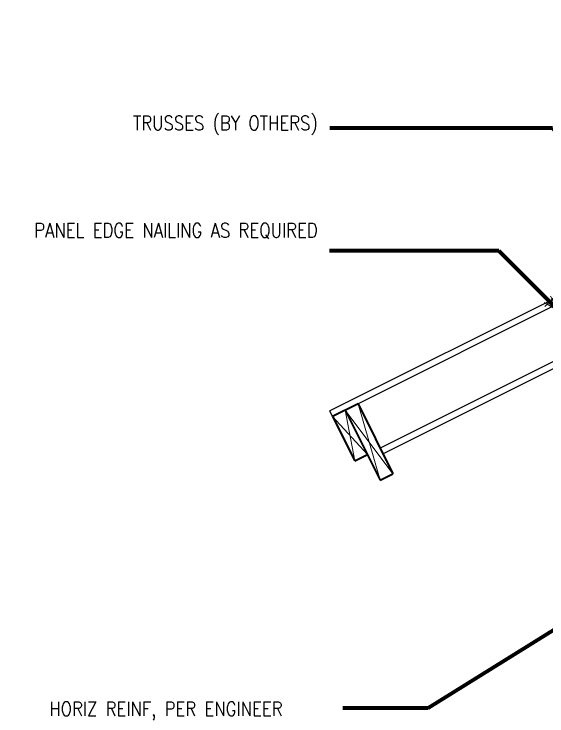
# Model space of a CAD drawing. Header units: inches. Extents: x -29 to 62, y -26 to 141.
# Drawn here: x -28.74 to 8.79, y 88.06 to 137.48 of the extents above; entities that cross this region are included whole.
import ezdxf

# ---------------------------------------------------------------- set-up
doc = ezdxf.new("R2010")
doc.units = ezdxf.units.IN
doc.header["$MEASUREMENT"] = 0
for name, color, linetype, lineweight in [('A2 Hatch', 8, 'Continuous', 9), ('A4 medium', 7, 'Continuous', 35), ('DIM', 3, 'Continuous', 13)]:
    doc.layers.add(name, color=color, linetype=linetype, lineweight=lineweight)
doc.styles.add('ARCTEXT', font='arctext.shx', dxfattribs={"width": 0.85})
doc.styles.add('RomanC', font='romanc.shx', dxfattribs={"width": 0.85, "height": 5})
doc.dimstyles.new('ARCTEXT1-4', dxfattribs={"dimtxt": 4, "dimasz": 2, "dimexe": 2, "dimexo": 2, "dimgap": 2, "dimtad": 1, "dimdec": 4, "dimzin": 3, "dimdsep": 46, "dimlunit": 4, "dimtxsty": 'ARCTEXT', "dimblk": 'ARCHTICK', "dimcen": 2, "dimaunit": 1, "dimadec": 0, "dimazin": 0, "dimtfac": 1, "dimtdec": 4, "dimtmove": 2, "dimatfit": 3, "dimldrblk": 'arrow', "dimfxl": 0, "dimtolj": 1, "dimtzin": 0, "dimarcsym": 0})

# ---------------------------------------------------------------- blocks, each defined once
blk = doc.blocks.new('_ArchTick')
at = {"color": 0, "linetype": 'ByBlock', "const_width": 0.15}
blk.add_lwpolyline([(-0.5, -0.5), (0.5, 0.5)], dxfattribs=at)
blk = doc.blocks.new('arrow')
at = {"layer": 'DIM'}
blk.add_hatch(color=253, dxfattribs=at).paths.add_polyline_path([(-2, 0.5), (-2, -0.5), (0, 0)])
at = {"layer": 'DIM', "lineweight": 9}
for points in [[(-2, 0.983), (-2, 0.5), (-2.469, 0.617)], [(0.374, 0.094), (0, 0)], [(0.374, -0.094), (0, 0)], [(-2, -0.983), (-2, -0.5), (-2.469, -0.617)]]:
    blk.add_lwpolyline(points, dxfattribs=at)
at = {"layer": 'DIM', "lineweight": 15}
blk.add_lwpolyline([(0, 0), (-2, -0.5), (-2, 0.5), (0, 0)], dxfattribs=at)

msp = doc.modelspace()

# ---------------------------------------------------------------- linework, layer by layer
at = {"ltscale": 0.15}
for p, q in [((49.39448, 137.48481), (-6.49788, 109.53863)), ((49.39448, 136.99567), (-4.51337, 110.04175)), ((49.39448, 133.08255), (-2.94812, 106.91125)), ((9.69778, 112.74506), (-2.75246, 106.51994)), ((-6.30222, 109.14732), (-6.49788, 109.53863))]:
    msp.add_line(p, q, dxfattribs=at)
at = {"layer": 'A2 Hatch', "ltscale": 0.15}
for p, q in [((-2.94812, 104.67519), (-4.51337, 110.04175)), ((-5.40779, 109.59453), (-4.73697, 106.01683)), ((-2.05369, 105.1224), (-5.40779, 109.59453)), ((-6.30222, 109.14732), (-3.84255, 106.46404))]:
    msp.add_line(p, q, dxfattribs=at)
at = {"layer": 'A4 medium', "ltscale": 0.15}
for p, q in [((-4.51337, 110.04175), (-6.30222, 109.14732)), ((-4.51337, 110.04175), (-2.05369, 105.1224)), ((-5.40779, 109.59453), (-2.94812, 104.67519)), ((-6.30222, 109.14732), (-4.73697, 106.01683)), ((-4.73697, 106.01683), (-3.84255, 106.46404)), ((-2.94812, 104.67519), (-2.05369, 105.1224))]:
    msp.add_line(p, q, dxfattribs=at)

# ---------------------------------------------------------------- texts
at = {"layer": 'DIM', "color": 3, "char_height": 1, "width": 22.6895455, "style": 'RomanC'}
for s, insert, attachment_point in [('TRUSSES (BY OTHERS)', (-7.3537, 130.31044), 3), ('PANEL EDGE NAILING AS REQUIRED', (-7.3537, 122.75804), 3), ('HORIZ REINF, PER ENGINEER', (-26.25423, 89.06476), 1)]:
    msp.add_mtext(s, dxfattribs=dict(at, insert=insert, attachment_point=attachment_point))

# ---------------------------------------------------------------- leaders
at = {"layer": 'DIM'}
for points in [[(18.96806, 119.6631), (9.17344, 129.45772), (-6.48689, 129.45772)], [(9.69778, 116.52304), (5.39835, 120.82247), (-6.50966, 120.82247)], [(14.86148, 97.60923), (0.42133, 88.60545), (-5.57784, 88.60545)]]:
    msp.add_leader(points, dimstyle='ARCTEXT1-4', override={"dimasz": 0.5, "dimtad": 0, "dimlwd": 65535}, dxfattribs=at)

doc.saveas('drawing.dxf')
